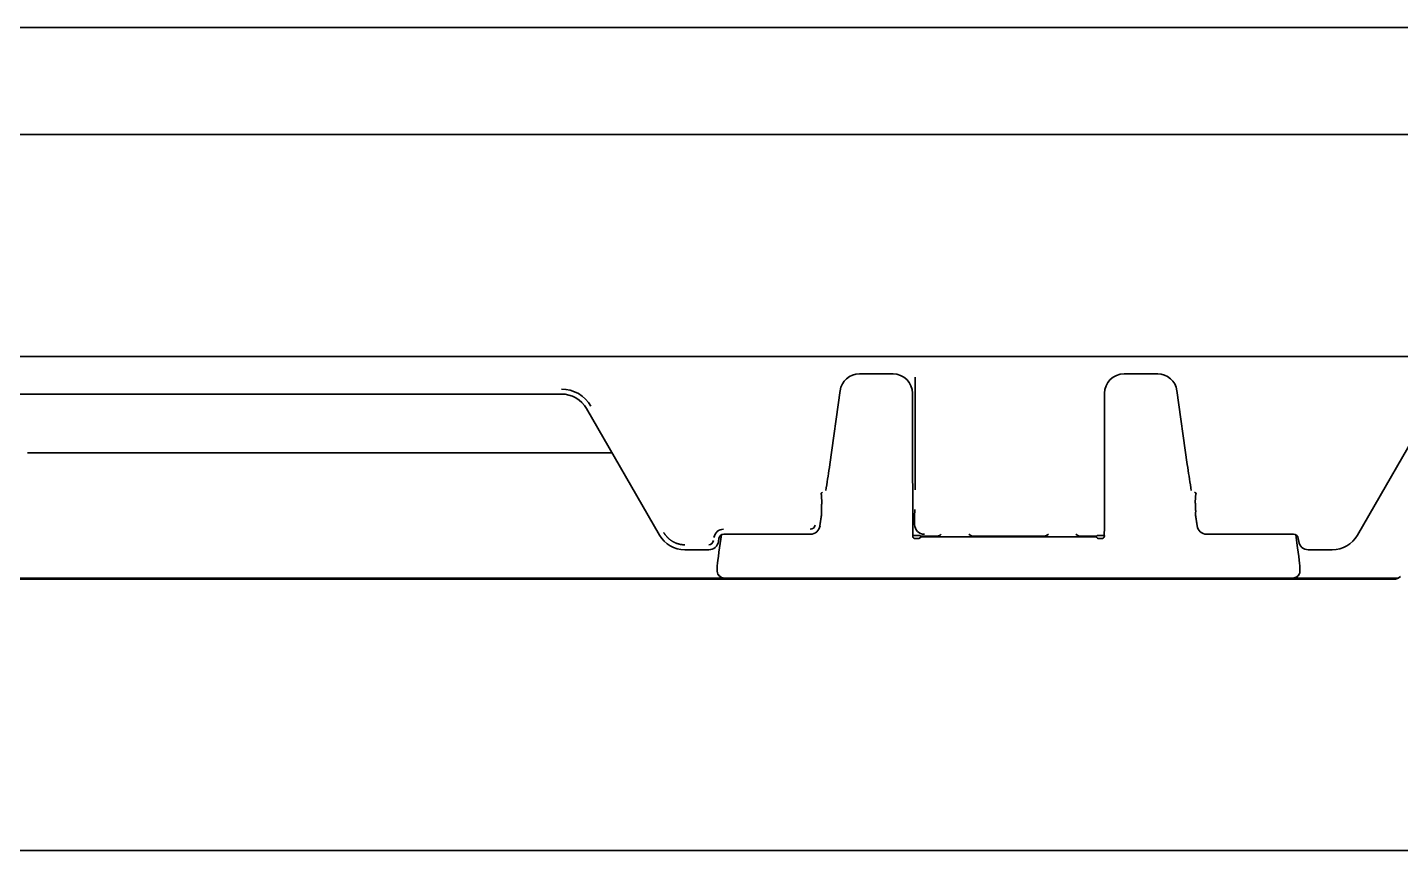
# Model space of a CAD drawing. Header units: inches. Extents: x 90 to 4162, y -443 to 3471.
# Drawn here: x 2660 to 2801.2, y 179.1 to 263.6 of the extents above; entities that cross this region are included whole.
import ezdxf

# ---------------------------------------------------------------- set-up
doc = ezdxf.new("R2010")
doc.units = ezdxf.units.IN
doc.layers.add('1', color=7, linetype='Continuous', true_color=0xffffff)
doc.layers.add('4', color=7, linetype='Continuous', true_color=0xffffff)

msp = doc.modelspace()

# ---------------------------------------------------------------- linework, layer by layer
at = {"layer": '1', "color": 7, "linetype": 'Continuous', "lineweight": 35}
for p, q in [((3000.55, 263.63), (2311.89, 263.63)), ((2947.14, 252.62), (2311.89, 252.62)), ((2365.17, 229.81), (2947.21, 229.81)), ((2749.02, 228.03), (2745.57, 228.03)), ((2776.22, 228.03), (2772.76, 228.03)), ((2743.59, 226.31), (2742.52, 218.72)), ((2751.01, 226.04), (2751.01, 224.9)), ((2770.77, 224.9), (2770.77, 226.04)), ((2779.26, 218.72), (2778.19, 226.31)), ((2751.01, 224.9), (2751.01, 223.22)), ((2770.77, 223.22), (2770.77, 224.9)), ((2751.01, 223.22), (2751.01, 218.72)), ((2770.77, 218.72), (2770.77, 223.22)), ((2742.12, 216.04), (2742.16, 216.32)), ((2751.04, 212.41), (2751.04, 216.32)), ((2770.74, 212.41), (2770.74, 216.32)), ((2779.66, 216.04), (2779.62, 216.32)), ((2731.37, 211.5), (2731.18, 210.16)), ((2751.04, 211.43), (2751.23, 211.43)), ((2751.04, 211.37), (2751.04, 211.43)), ((2751.73, 211.42), (2751.87, 211.37)), ((2751.73, 211.14), (2751.87, 211.27)), ((2752.37, 211.36), (2753.39, 211.36)), ((2769.42, 211.3), (2752.37, 211.3)), ((2756.89, 211.56), (2756.89, 211.5)), ((2757.39, 211.36), (2764.39, 211.36)), ((2764.89, 211.5), (2764.89, 211.56)), ((2768.39, 211.36), (2769.42, 211.36)), ((2769.92, 211.37), (2770.05, 211.42)), ((2769.92, 211.27), (2770.05, 211.14)), ((2770.55, 211.43), (2770.74, 211.43)), ((2770.74, 211.37), (2770.74, 211.43)), ((2790.6, 210.16), (2790.42, 211.5)), ((2731.18, 210.16), (2731.18, 210.16)), ((2790.6, 210.16), (2790.6, 210.16)), ((2450.81, 207.06), (2800.98, 207.06)), ((2451.31, 206.93), (2800.48, 206.93)), ((2732.34, 207.06), (2731.68, 207.06)), ((2736.63, 207.06), (2732.34, 207.06)), ((2785.15, 207.06), (2736.63, 207.06)), ((2762.44, 207.06), (2762.44, 207.06)), ((2789.44, 207.06), (2785.15, 207.06)), ((2790.1, 207.06), (2789.44, 207.06)), ((2802.84, 179.06), (2448.94, 179.06))]:
    msp.add_line(p, q, dxfattribs=at)
msp.add_arc((2800.48, 207.93), 1, 270, 315, dxfattribs=at)
for centre, major_axis, ratio, start_param, end_param in [((2745.57, 226.03), (1.32, -1.51), 0.997598, 2.427198, 3.855987), ((2749.01, 226.03), (-1.42, -1.42), 0.997265, 2.357564, 3.925621), ((2772.77, 226.03), (-1.42, 1.42), 0.997265, 5.499157, 7.067214), ((2776.21, 226.03), (1.32, 1.51), 0.997598, 5.568791, 6.99758), ((2742.32, 216.32), (0.42, 3), 0.051895, 1.166972, 1.57811), ((2742.36, 218.72), (0.42, 3), 0.051895, 4.308564, 4.719702), ((2751.17, 218.72), (0, 3), 0.052408, 1.570796, 1.981934), ((2750.88, 216.32), (0, 3), 0.052408, 4.712389, 5.123527), ((2770.9, 216.32), (0, 3), 0.052408, 1.159658, 1.570796), ((2770.61, 218.72), (0, 3), 0.052408, 4.301251, 4.712389), ((2779.42, 218.72), (-0.42, 3), 0.051895, 1.563483, 1.974621), ((2779.47, 216.32), (-0.42, 3), 0.051895, 4.705076, 5.116214), ((2751.09, 212.41), (0, 1), 0.052408, 1.570796, 3.124139), ((2770.69, 212.41), (0, 1), 0.052408, 3.159046, 4.712389), ((2751.29, 211.37), (0.177, 0.177), 0.997265, 2.357564, 3.693517), ((2751.23, 211.42), (0.5, 0), 0.017455, 0.05236, 1.570796), ((2751.23, 211.14), (0.5, 0), 0.052408, 4.828132, 6.230825), ((2752.37, 211.37), (0.5, 0), 0.017455, 3.193953, 4.712389), ((2752.37, 211.27), (0.5, 0), 0.052408, 1.570796, 3.089233), ((2753.39, 212.36), (0.447, -0.895), 0.99981, 5.819644, 6.453939), ((2757.39, 212.36), (0.447, 0.895), 0.99981, 2.970839, 3.605134), ((2764.39, 212.36), (-0.447, 0.895), 0.99981, 2.678052, 3.312346), ((2768.39, 212.36), (0.447, 0.895), 0.99981, 2.970839, 3.605134), ((2769.42, 211.37), (0.5, 0), 0.017455, 4.712389, 6.230825), ((2769.42, 211.27), (0.5, 0), 0.052408, 0.05236, 1.570796), ((2770.55, 211.42), (0.5, 0), 0.017455, 1.570796, 3.089233), ((2770.55, 211.14), (0.5, 0), 0.052408, 3.193953, 4.596646), ((2770.49, 211.37), (0.177, -0.177), 0.997265, 5.731261, 7.067214), ((2731.26, 210.16), (0.32, 2.25), 0.03458, 1.575662, 3.146458), ((2790.52, 210.16), (-0.32, 2.25), 0.03458, 3.136727, 4.707523), ((2731.68, 207.81), (0, -0.75), 0.999379, 4.572848, 6.283185), ((2790.1, 207.81), (0, -0.75), 0.999379, 0, 1.710337)]:
    msp.add_ellipse(centre, major_axis=major_axis, ratio=ratio, start_param=start_param, end_param=end_param, dxfattribs=at)
for points in [[(2751.23, 211.12), (2751.25, 211.12), (2751.27, 211.12), (2751.29, 211.12)], [(2770.49, 211.12), (2770.51, 211.12), (2770.53, 211.12), (2770.55, 211.12)]]:
    msp.add_open_spline(points, degree=3, dxfattribs=at)
for points, knots in [([(2731.03, 207.45), (2731.04, 207.43), (2731.09, 207.34), (2731.23, 207.2), (2731.45, 207.08), (2731.61, 207.06), (2731.68, 207.06)], [0, 0, 0, 0, 0.092458, 0.389148, 0.725423, 1, 1, 1, 1]), ([(2790.1, 207.06), (2790.19, 207.06), (2790.36, 207.09), (2790.57, 207.21), (2790.7, 207.34), (2790.74, 207.42), (2790.75, 207.44)], [0, 0, 0, 0, 0.346122, 0.655529, 0.90949, 1, 1, 1, 1])]:
    msp.add_open_spline(points, degree=3, knots=knots, dxfattribs=at)
at = {"layer": '4', "color": 7, "linetype": 'Continuous', "lineweight": 35}
for p, q in [((2751.28, 227.7), (2751.28, 216.11)), ((2714.92, 225.96), (2536.86, 225.96)), ((2725.03, 211.46), (2717.52, 224.46)), ((2804.26, 224.46), (2796.76, 211.46)), ((2660.05, 219.91), (2720.15, 219.91)), ((2741.66, 213.57), (2741.5, 212.43)), ((2741.51, 212.42), (2741.67, 213.53)), ((2751.24, 212.56), (2751.24, 213.71)), ((2780.27, 212.42), (2780.11, 213.53)), ((2780.28, 212.43), (2780.12, 213.57)), ((2731.07, 210.82), (2731.11, 211.13)), ((2731.61, 211.56), (2740.52, 211.56)), ((2790.18, 211.56), (2781.26, 211.56)), ((2790.67, 211.13), (2790.72, 210.82)), ((2730.08, 209.96), (2727.62, 209.96)), ((2794.16, 209.96), (2791.7, 209.96))]:
    msp.add_line(p, q, dxfattribs=at)
for centre, major_axis, ratio, start_param, end_param in [((2714.92, 222.96), (1.5, 2.6), 0.999188, 5.759938, 6.806432), ((2714.93, 222.97), (-1.75, -3.03), 0.999188, 2.618346, 3.66484), ((2741.76, 215.75), (0.415, 0.28), 0.20114, 1.435939, 1.790561), ((2780.02, 215.75), (-0.415, 0.28), 0.20114, 4.492624, 4.847247), ((2751.24, 214.21), (0, 0.5), 0.034921, 3.176499, 4.469589), ((2731.6, 211.07), (0.342, -0.94), 0.99931, 2.792529, 4.223191), ((2740.51, 212.57), (-0.328, 0.378), 0.998931, 2.426537, 3.856648), ((2740.52, 212.56), (-0.657, 0.756), 0.998931, 2.426537, 3.856648), ((2752.24, 212.56), (-0.708, -0.708), 0.998783, 5.498396, 7.067974), ((2781.26, 212.56), (0.657, 0.756), 0.998931, 2.426537, 3.856648), ((2727.62, 212.96), (1.5, 2.6), 0.999188, 2.618346, 3.66484), ((2730.07, 210.97), (0.171, -0.47), 0.99931, 5.934122, 7.364783), ((2730.08, 210.96), (0.342, -0.94), 0.99931, 5.934122, 7.364783), ((2731.61, 211.06), (0.171, -0.47), 0.99931, 2.792529, 4.223191), ((2790.18, 211.06), (0.171, 0.47), 0.99931, 5.201587, 6.632249), ((2791.71, 210.96), (0.342, 0.94), 0.99931, 2.059994, 3.490656), ((2794.16, 212.96), (-1.5, 2.6), 0.999188, 2.618346, 3.66484)]:
    msp.add_ellipse(centre, major_axis=major_axis, ratio=ratio, start_param=start_param, end_param=end_param, dxfattribs=at)
for points, knots in [([(2741.66, 214.09), (2741.66, 214.11), (2741.66, 214.15), (2741.67, 214.22), (2741.67, 214.28), (2741.67, 214.34), (2741.68, 214.4), (2741.68, 214.46), (2741.68, 214.52), (2741.68, 214.58), (2741.68, 214.63), (2741.69, 214.69), (2741.69, 214.74), (2741.69, 214.79), (2741.69, 214.84), (2741.69, 214.89), (2741.69, 214.94), (2741.69, 214.99), (2741.69, 215.03), (2741.69, 215.08), (2741.69, 215.12), (2741.68, 215.16), (2741.68, 215.21), (2741.68, 215.25), (2741.68, 215.28), (2741.68, 215.32), (2741.68, 215.36), (2741.67, 215.39), (2741.67, 215.43), (2741.67, 215.46), (2741.66, 215.49), (2741.66, 215.52), (2741.66, 215.55), (2741.65, 215.58), (2741.65, 215.61), (2741.65, 215.64), (2741.64, 215.66), (2741.64, 215.68), (2741.63, 215.71), (2741.63, 215.73), (2741.62, 215.75), (2741.62, 215.76), (2741.62, 215.77)], [0, 0, 0, 0, 0.038636, 0.076568, 0.113795, 0.150318, 0.186137, 0.221252, 0.255664, 0.289372, 0.322377, 0.35468, 0.38628, 0.417177, 0.447373, 0.476868, 0.505662, 0.533755, 0.561147, 0.58784, 0.613834, 0.63913, 0.663727, 0.687628, 0.710831, 0.733339, 0.755152, 0.776272, 0.796698, 0.816433, 0.835478, 0.853834, 0.871502, 0.888486, 0.904786, 0.920405, 0.935346, 0.949611, 0.963205, 0.976131, 0.988394, 1, 1, 1, 1]), ([(2780.17, 215.77), (2780.16, 215.76), (2780.16, 215.75), (2780.16, 215.74), (2780.15, 215.73), (2780.15, 215.71), (2780.15, 215.7), (2780.14, 215.68), (2780.14, 215.66), (2780.14, 215.65), (2780.14, 215.63), (2780.13, 215.61), (2780.13, 215.59), (2780.13, 215.58), (2780.13, 215.56), (2780.12, 215.54), (2780.12, 215.51), (2780.12, 215.49), (2780.12, 215.47), (2780.11, 215.45), (2780.11, 215.43), (2780.11, 215.4), (2780.11, 215.38), (2780.11, 215.35), (2780.1, 215.33), (2780.1, 215.3), (2780.1, 215.28), (2780.1, 215.25), (2780.1, 215.22), (2780.1, 215.19), (2780.1, 215.16), (2780.1, 215.14), (2780.1, 215.11), (2780.09, 215.08), (2780.09, 215.04), (2780.09, 215.01), (2780.09, 214.98), (2780.09, 214.95), (2780.09, 214.92), (2780.09, 214.88), (2780.09, 214.85), (2780.09, 214.81), (2780.09, 214.78), (2780.09, 214.74), (2780.1, 214.7), (2780.1, 214.67), (2780.1, 214.63), (2780.1, 214.59), (2780.1, 214.55), (2780.1, 214.51), (2780.1, 214.47), (2780.1, 214.43), (2780.11, 214.39), (2780.11, 214.35), (2780.11, 214.31), (2780.11, 214.27), (2780.11, 214.22), (2780.12, 214.18), (2780.12, 214.13), (2780.12, 214.1), (2780.12, 214.09)], [0, 0, 0, 0, 0.007934, 0.01618, 0.024739, 0.033614, 0.042806, 0.052317, 0.062147, 0.072298, 0.082771, 0.093567, 0.104687, 0.116132, 0.127901, 0.139997, 0.152419, 0.165168, 0.178245, 0.19165, 0.205384, 0.219446, 0.233838, 0.24856, 0.263612, 0.278994, 0.294707, 0.310751, 0.327126, 0.343832, 0.360871, 0.378241, 0.395944, 0.413979, 0.432346, 0.451046, 0.470079, 0.489445, 0.509145, 0.529177, 0.549543, 0.570243, 0.591277, 0.612644, 0.634345, 0.65638, 0.67875, 0.701453, 0.724491, 0.747864, 0.771571, 0.795613, 0.819989, 0.8447, 0.869746, 0.895127, 0.920842, 0.946893, 0.973279, 1, 1, 1, 1]), ([(2741.66, 213.57), (2741.66, 213.57), (2741.66, 213.57), (2741.66, 213.58), (2741.66, 213.58), (2741.66, 213.59), (2741.66, 213.59), (2741.66, 213.6), (2741.66, 213.61), (2741.66, 213.61), (2741.66, 213.62), (2741.66, 213.63), (2741.66, 213.64), (2741.66, 213.64), (2741.66, 213.65), (2741.66, 213.66), (2741.66, 213.67), (2741.66, 213.68), (2741.66, 213.69), (2741.66, 213.7), (2741.66, 213.71), (2741.66, 213.72), (2741.66, 213.73), (2741.66, 213.74), (2741.66, 213.75), (2741.66, 213.76), (2741.66, 213.77), (2741.66, 213.78), (2741.66, 213.79), (2741.66, 213.81), (2741.66, 213.83), (2741.66, 213.86), (2741.66, 213.89), (2741.66, 213.92), (2741.66, 213.96), (2741.66, 213.99), (2741.66, 214.02), (2741.66, 214.06), (2741.66, 214.08), (2741.66, 214.09)], [0, 0, 0, 0, 0.015129, 0.030383, 0.045772, 0.061308, 0.076999, 0.092858, 0.108893, 0.125115, 0.141532, 0.158153, 0.174988, 0.192043, 0.209327, 0.226848, 0.244613, 0.26263, 0.280903, 0.299441, 0.31825, 0.337334, 0.356701, 0.376355, 0.396301, 0.416545, 0.437092, 0.457945, 0.479109, 0.500588, 0.553969, 0.607745, 0.661975, 0.716715, 0.772024, 0.827955, 0.884561, 0.941893, 1, 1, 1, 1]), ([(2780.12, 214.09), (2780.12, 214.08), (2780.12, 214.07), (2780.12, 214.05), (2780.12, 214.04), (2780.12, 214.02), (2780.13, 214), (2780.13, 213.98), (2780.13, 213.97), (2780.13, 213.95), (2780.13, 213.93), (2780.13, 213.92), (2780.13, 213.9), (2780.13, 213.88), (2780.13, 213.87), (2780.13, 213.85), (2780.12, 213.83), (2780.12, 213.82), (2780.12, 213.8), (2780.12, 213.78), (2780.12, 213.76), (2780.12, 213.74), (2780.12, 213.72), (2780.12, 213.7), (2780.12, 213.68), (2780.12, 213.67), (2780.12, 213.65), (2780.12, 213.64), (2780.12, 213.62), (2780.12, 213.61), (2780.12, 213.6), (2780.12, 213.59), (2780.12, 213.58), (2780.12, 213.57), (2780.12, 213.57)], [0, 0, 0, 0, 0.030877, 0.06153, 0.091965, 0.122189, 0.15221, 0.182035, 0.211672, 0.241129, 0.270414, 0.299535, 0.3285, 0.357317, 0.385995, 0.414543, 0.442969, 0.471282, 0.499492, 0.539323, 0.578069, 0.615758, 0.652422, 0.688093, 0.72281, 0.756611, 0.789539, 0.821641, 0.852968, 0.883574, 0.913516, 0.942856, 0.971661, 1, 1, 1, 1])]:
    msp.add_open_spline(points, degree=3, knots=knots, dxfattribs=at)
msp.add_open_spline([(2725.46, 211.72), (2725.63, 211.43), (2726.09, 210.97), (2726.66, 210.64), (2727.3, 210.47), (2727.63, 210.47)], degree=2, dxfattribs=at)

doc.saveas('drawing.dxf')
